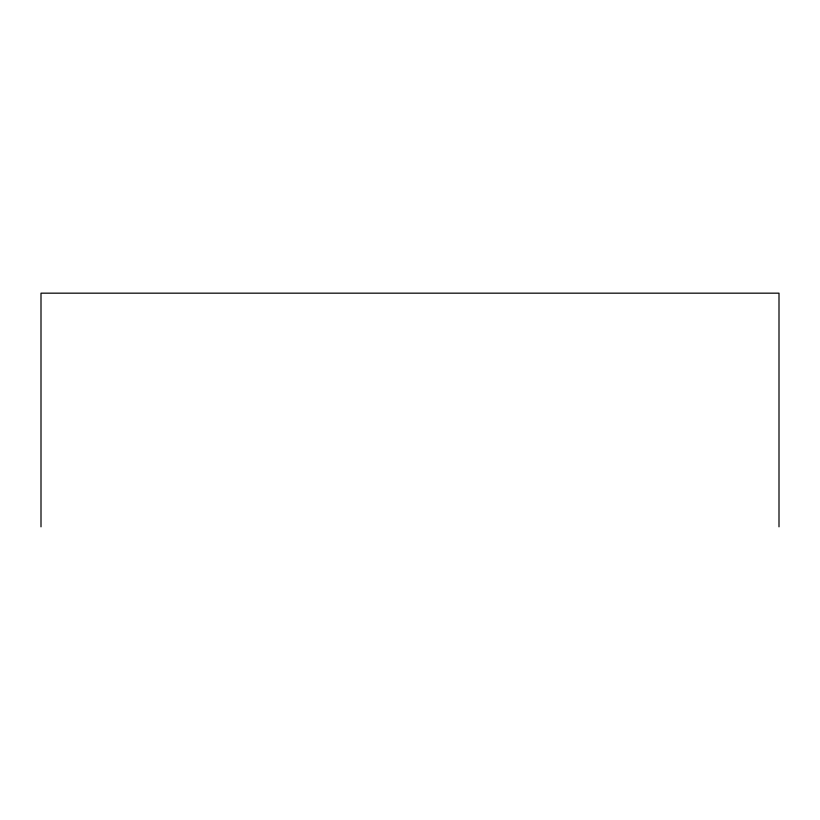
<?xml version="1.0" encoding="UTF-8"?>
<svg xmlns="http://www.w3.org/2000/svg" width="820" height="820" viewBox="0 0 820 820"><rect width="100%" height="100%" fill="white"/><g stroke="black" fill="none" stroke-linecap="round" stroke-linejoin="round"><path stroke-width="1.23" d="M779 526.829L779 293.17L41 293.17L41 526.829"/></g></svg>
